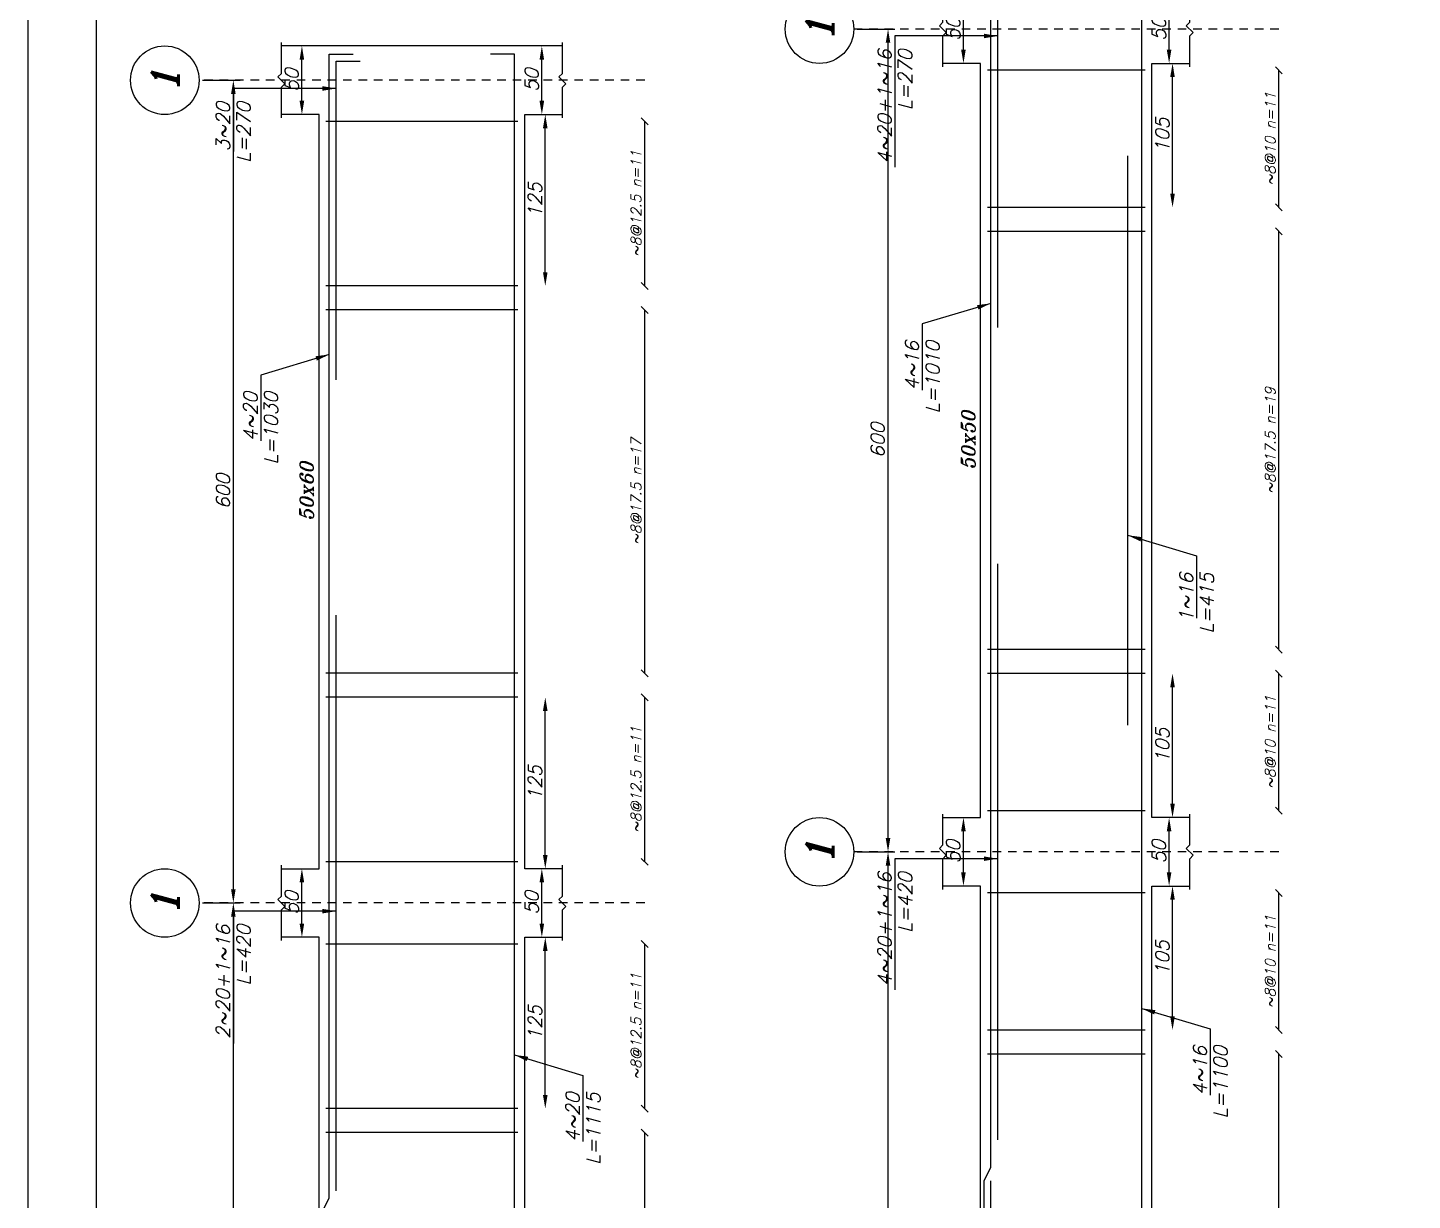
# Model space of a CAD drawing. Extents: x 0 to 308, y -92 to 22.
# Drawn here: x 172.16 to 192.36, y -69.35 to -52.25 of the extents above; entities that cross this region are included whole.
import ezdxf
from ezdxf.enums import TextEntityAlignment as Align

# ---------------------------------------------------------------- set-up
doc = ezdxf.new("R2010")
doc.units = 0
doc.header["$MEASUREMENT"] = 0
doc.header["$PDMODE"] = 33
doc.header["$PDSIZE"] = 0.3
doc.linetypes.add('HIDDEN2', pattern=[0.1875, 0.125, -0.0625])
doc.layers.add('SAZE_DRAWINGS', color=7, linetype='Continuous')
doc.styles.add('SAZE_STYLE', font='romansp.shx', dxfattribs={"oblique": 15})
doc.styles.add('SAZE_STYLE1', font='romant.shx', dxfattribs={"oblique": 15})
doc.dimstyles.new('SAZE_DIM_STYLE', dxfattribs={"dimtxt": 0.2, "dimasz": 0.2, "dimexe": 0.1, "dimexo": 0.05, "dimgap": 0.05, "dimtad": 0, "dimzin": 0, "dimdsep": 46, "dimtxsty": 'SAZE_STYLE', "dimcen": 0.09, "dimclrd": 2, "dimclre": 2, "dimclrt": 3, "dimadec": 0, "dimazin": 0, "dimtfac": 1, "dimtdec": 4, "dimtix": 1, "dimtmove": 1, "dimatfit": 3, "dimfxl": 1, "dimtolj": 1, "dimtzin": 0, "dimarcsym": 0})

# ---------------------------------------------------------------- blocks, each defined once
blk = doc.blocks.new('*D268')
at = {"layer": 'Defpoints', "color": 0, "transparency": 16777216}
for p in [(175.859, -64.513), (176.159, -64.513), (175.859, -65.513)]:
    blk.add_point(p, dxfattribs=at)
at = {"layer": 'SAZE_DRAWINGS', "color": 2, "lineweight": -2, "transparency": 16777216}
blk.add_line((176.159, -65.313), (176.159, -64.713), dxfattribs=at)
at = {"layer": 'SAZE_DRAWINGS', "color": 2, "transparency": 16777216}
for points in [[(176.125, -64.713), (176.192, -64.713), (176.159, -64.513)], [(176.125, -65.313), (176.192, -65.313), (176.159, -65.513)]]:
    blk.add_solid(points, dxfattribs=at)
at = {"layer": 'SAZE_DRAWINGS', "color": 3, "transparency": 16777216, "insert": (176.009, -65.013), "char_height": 0.2, "attachment_point": 5, "rotation": 90, "style": 'SAZE_STYLE'}
blk.add_mtext('\\A1;50', dxfattribs=at)
blk = doc.blocks.new('*D269')
at = {"layer": 'Defpoints', "color": 0, "transparency": 16777216}
for p in [(179.659, -64.513), (179.959, -64.513), (179.959, -65.513)]:
    blk.add_point(p, dxfattribs=at)
at = {"layer": 'SAZE_DRAWINGS', "color": 2, "lineweight": -2, "transparency": 16777216}
blk.add_line((179.659, -65.313), (179.659, -64.713), dxfattribs=at)
at = {"layer": 'SAZE_DRAWINGS', "color": 2, "transparency": 16777216}
for points in [[(179.625, -64.713), (179.692, -64.713), (179.659, -64.513)], [(179.625, -65.313), (179.692, -65.313), (179.659, -65.513)]]:
    blk.add_solid(points, dxfattribs=at)
at = {"layer": 'SAZE_DRAWINGS', "color": 3, "transparency": 16777216, "insert": (179.509, -65.013), "char_height": 0.2, "attachment_point": 5, "rotation": 90, "style": 'SAZE_STYLE'}
blk.add_mtext('\\A1;50', dxfattribs=at)
blk = doc.blocks.new('*D270')
at = {"layer": 'Defpoints', "color": 0, "transparency": 16777216}
for p in [(175.859, -52.513), (176.159, -52.513), (175.859, -53.513)]:
    blk.add_point(p, dxfattribs=at)
at = {"layer": 'SAZE_DRAWINGS', "color": 2, "lineweight": -2, "transparency": 16777216}
blk.add_line((176.159, -53.313), (176.159, -52.713), dxfattribs=at)
at = {"layer": 'SAZE_DRAWINGS', "color": 2, "transparency": 16777216}
for points in [[(176.125, -52.713), (176.192, -52.713), (176.159, -52.513)], [(176.125, -53.313), (176.192, -53.313), (176.159, -53.513)]]:
    blk.add_solid(points, dxfattribs=at)
at = {"layer": 'SAZE_DRAWINGS', "color": 3, "transparency": 16777216, "insert": (176.009, -53.013), "char_height": 0.2, "attachment_point": 5, "rotation": 90, "style": 'SAZE_STYLE'}
blk.add_mtext('\\A1;50', dxfattribs=at)
blk = doc.blocks.new('*D271')
at = {"layer": 'Defpoints', "color": 0, "transparency": 16777216}
for p in [(179.659, -52.513), (179.959, -52.513), (179.959, -53.513)]:
    blk.add_point(p, dxfattribs=at)
at = {"layer": 'SAZE_DRAWINGS', "color": 2, "lineweight": -2, "transparency": 16777216}
blk.add_line((179.659, -53.313), (179.659, -52.713), dxfattribs=at)
at = {"layer": 'SAZE_DRAWINGS', "color": 2, "transparency": 16777216}
for points in [[(179.625, -52.713), (179.692, -52.713), (179.659, -52.513)], [(179.625, -53.313), (179.692, -53.313), (179.659, -53.513)]]:
    blk.add_solid(points, dxfattribs=at)
at = {"layer": 'SAZE_DRAWINGS', "color": 3, "transparency": 16777216, "insert": (179.509, -53.013), "char_height": 0.2, "attachment_point": 5, "rotation": 90, "style": 'SAZE_STYLE'}
blk.add_mtext('\\A1;50', dxfattribs=at)
blk = doc.blocks.new('*D273')
at = {"layer": 'Defpoints', "color": 0, "transparency": 16777216}
for p in [(174.659, -65.013), (175.159, -65.013), (174.659, -77.013)]:
    blk.add_point(p, dxfattribs=at)
at = {"layer": 'SAZE_DRAWINGS', "color": 2, "lineweight": -2, "transparency": 16777216}
for p, q in [((174.709, -65.013), (175.259, -65.013)), ((175.159, -76.813), (175.159, -65.213)), ((174.709, -77.013), (175.259, -77.013))]:
    blk.add_line(p, q, dxfattribs=at)
at = {"layer": 'SAZE_DRAWINGS', "color": 2, "transparency": 16777216}
for points in [[(175.125, -65.213), (175.192, -65.213), (175.159, -65.013)], [(175.125, -76.813), (175.192, -76.813), (175.159, -77.013)]]:
    blk.add_solid(points, dxfattribs=at)
at = {"layer": 'SAZE_DRAWINGS', "color": 3, "transparency": 16777216, "insert": (175.009, -71.013), "char_height": 0.2, "attachment_point": 5, "rotation": 90, "style": 'SAZE_STYLE'}
blk.add_mtext('\\A1;600', dxfattribs=at)
blk = doc.blocks.new('*D274')
at = {"layer": 'Defpoints', "color": 0, "transparency": 16777216}
for p in [(174.659, -53.013), (175.159, -53.013), (174.659, -65.013)]:
    blk.add_point(p, dxfattribs=at)
at = {"layer": 'SAZE_DRAWINGS', "color": 2, "lineweight": -2, "transparency": 16777216}
for p, q in [((174.709, -53.013), (175.259, -53.013)), ((175.159, -64.813), (175.159, -53.213)), ((174.709, -65.013), (175.259, -65.013))]:
    blk.add_line(p, q, dxfattribs=at)
at = {"layer": 'SAZE_DRAWINGS', "color": 2, "transparency": 16777216}
for points in [[(175.125, -53.213), (175.192, -53.213), (175.159, -53.013)], [(175.125, -64.813), (175.192, -64.813), (175.159, -65.013)]]:
    blk.add_solid(points, dxfattribs=at)
at = {"layer": 'SAZE_DRAWINGS', "color": 3, "transparency": 16777216, "insert": (175.009, -59.013), "char_height": 0.2, "attachment_point": 5, "rotation": 90, "style": 'SAZE_STYLE'}
blk.add_mtext('\\A1;600', dxfattribs=at)
blk = doc.blocks.new('*D278')
at = {"layer": 'Defpoints', "color": 0, "transparency": 16777216}
for p in [(179.709, -65.513), (179.709, -65.513), (179.709, -68.013)]:
    blk.add_point(p, dxfattribs=at)
at = {"layer": 'SAZE_DRAWINGS', "color": 2, "lineweight": -2, "transparency": 16777216}
blk.add_line((179.709, -67.813), (179.709, -65.713), dxfattribs=at)
at = {"layer": 'SAZE_DRAWINGS', "color": 2, "transparency": 16777216}
for points in [[(179.675, -65.713), (179.742, -65.713), (179.709, -65.513)], [(179.675, -67.813), (179.742, -67.813), (179.709, -68.013)]]:
    blk.add_solid(points, dxfattribs=at)
at = {"layer": 'SAZE_DRAWINGS', "color": 3, "transparency": 16777216, "insert": (179.559, -66.763), "char_height": 0.2, "attachment_point": 5, "rotation": 90, "style": 'SAZE_STYLE'}
blk.add_mtext('\\A1;125', dxfattribs=at)
blk = doc.blocks.new('*D279')
at = {"layer": 'Defpoints', "color": 0, "transparency": 16777216}
for p in [(179.709, -62.013), (179.709, -62.013), (179.709, -64.513)]:
    blk.add_point(p, dxfattribs=at)
at = {"layer": 'SAZE_DRAWINGS', "color": 2, "lineweight": -2, "transparency": 16777216}
blk.add_line((179.709, -64.313), (179.709, -62.213), dxfattribs=at)
at = {"layer": 'SAZE_DRAWINGS', "color": 2, "transparency": 16777216}
for points in [[(179.675, -62.213), (179.742, -62.213), (179.709, -62.013)], [(179.675, -64.313), (179.742, -64.313), (179.709, -64.513)]]:
    blk.add_solid(points, dxfattribs=at)
at = {"layer": 'SAZE_DRAWINGS', "color": 3, "transparency": 16777216, "insert": (179.559, -63.263), "char_height": 0.2, "attachment_point": 5, "rotation": 90, "style": 'SAZE_STYLE'}
blk.add_mtext('\\A1;125', dxfattribs=at)
blk = doc.blocks.new('*D280')
at = {"layer": 'Defpoints', "color": 0, "transparency": 16777216}
for p in [(179.709, -53.513), (179.709, -53.513), (179.709, -56.013)]:
    blk.add_point(p, dxfattribs=at)
at = {"layer": 'SAZE_DRAWINGS', "color": 2, "lineweight": -2, "transparency": 16777216}
blk.add_line((179.709, -55.813), (179.709, -53.713), dxfattribs=at)
at = {"layer": 'SAZE_DRAWINGS', "color": 2, "transparency": 16777216}
for points in [[(179.675, -53.713), (179.742, -53.713), (179.709, -53.513)], [(179.675, -55.813), (179.742, -55.813), (179.709, -56.013)]]:
    blk.add_solid(points, dxfattribs=at)
at = {"layer": 'SAZE_DRAWINGS', "color": 3, "transparency": 16777216, "insert": (179.559, -54.763), "char_height": 0.2, "attachment_point": 5, "rotation": 90, "style": 'SAZE_STYLE'}
blk.add_mtext('\\A1;125', dxfattribs=at)
blk = doc.blocks.new('*D285')
at = {"layer": 'Defpoints', "color": 0, "transparency": 16777216}
for p in [(185.509, -63.767), (185.809, -63.767), (185.509, -64.767)]:
    blk.add_point(p, dxfattribs=at)
at = {"layer": 'SAZE_DRAWINGS', "color": 2, "lineweight": -2, "transparency": 16777216}
blk.add_line((185.809, -64.567), (185.809, -63.967), dxfattribs=at)
at = {"layer": 'SAZE_DRAWINGS', "color": 2, "transparency": 16777216}
for points in [[(185.775, -63.967), (185.842, -63.967), (185.809, -63.767)], [(185.775, -64.567), (185.842, -64.567), (185.809, -64.767)]]:
    blk.add_solid(points, dxfattribs=at)
at = {"layer": 'SAZE_DRAWINGS', "color": 3, "transparency": 16777216, "insert": (185.659, -64.267), "char_height": 0.2, "attachment_point": 5, "rotation": 90, "style": 'SAZE_STYLE'}
blk.add_mtext('\\A1;50', dxfattribs=at)
blk = doc.blocks.new('*D286')
at = {"layer": 'Defpoints', "color": 0, "transparency": 16777216}
for p in [(188.809, -63.767), (189.109, -63.767), (189.109, -64.767)]:
    blk.add_point(p, dxfattribs=at)
at = {"layer": 'SAZE_DRAWINGS', "color": 2, "lineweight": -2, "transparency": 16777216}
blk.add_line((188.809, -64.567), (188.809, -63.967), dxfattribs=at)
at = {"layer": 'SAZE_DRAWINGS', "color": 2, "transparency": 16777216}
for points in [[(188.775, -63.967), (188.842, -63.967), (188.809, -63.767)], [(188.775, -64.567), (188.842, -64.567), (188.809, -64.767)]]:
    blk.add_solid(points, dxfattribs=at)
at = {"layer": 'SAZE_DRAWINGS', "color": 3, "transparency": 16777216, "insert": (188.659, -64.267), "char_height": 0.2, "attachment_point": 5, "rotation": 90, "style": 'SAZE_STYLE'}
blk.add_mtext('\\A1;50', dxfattribs=at)
blk = doc.blocks.new('*D287')
at = {"layer": 'Defpoints', "color": 0, "transparency": 16777216}
for p in [(185.509, -51.767), (185.809, -51.767), (185.509, -52.767)]:
    blk.add_point(p, dxfattribs=at)
at = {"layer": 'SAZE_DRAWINGS', "color": 2, "lineweight": -2, "transparency": 16777216}
blk.add_line((185.809, -52.567), (185.809, -51.967), dxfattribs=at)
at = {"layer": 'SAZE_DRAWINGS', "color": 2, "transparency": 16777216}
for points in [[(185.775, -51.967), (185.842, -51.967), (185.809, -51.767)], [(185.775, -52.567), (185.842, -52.567), (185.809, -52.767)]]:
    blk.add_solid(points, dxfattribs=at)
at = {"layer": 'SAZE_DRAWINGS', "color": 3, "transparency": 16777216, "insert": (185.659, -52.267), "char_height": 0.2, "attachment_point": 5, "rotation": 90, "style": 'SAZE_STYLE'}
blk.add_mtext('\\A1;50', dxfattribs=at)
blk = doc.blocks.new('*D288')
at = {"layer": 'Defpoints', "color": 0, "transparency": 16777216}
for p in [(188.809, -51.767), (189.109, -51.767), (189.109, -52.767)]:
    blk.add_point(p, dxfattribs=at)
at = {"layer": 'SAZE_DRAWINGS', "color": 2, "lineweight": -2, "transparency": 16777216}
blk.add_line((188.809, -52.567), (188.809, -51.967), dxfattribs=at)
at = {"layer": 'SAZE_DRAWINGS', "color": 2, "transparency": 16777216}
for points in [[(188.775, -51.967), (188.842, -51.967), (188.809, -51.767)], [(188.775, -52.567), (188.842, -52.567), (188.809, -52.767)]]:
    blk.add_solid(points, dxfattribs=at)
at = {"layer": 'SAZE_DRAWINGS', "color": 3, "transparency": 16777216, "insert": (188.659, -52.267), "char_height": 0.2, "attachment_point": 5, "rotation": 90, "style": 'SAZE_STYLE'}
blk.add_mtext('\\A1;50', dxfattribs=at)
blk = doc.blocks.new('*D290')
at = {"layer": 'Defpoints', "color": 0, "transparency": 16777216}
for p in [(184.209, -64.267), (184.709, -64.267), (184.209, -76.267)]:
    blk.add_point(p, dxfattribs=at)
at = {"layer": 'SAZE_DRAWINGS', "color": 2, "lineweight": -2, "transparency": 16777216}
for p, q in [((184.259, -64.267), (184.809, -64.267)), ((184.709, -76.067), (184.709, -64.467)), ((184.259, -76.267), (184.809, -76.267))]:
    blk.add_line(p, q, dxfattribs=at)
at = {"layer": 'SAZE_DRAWINGS', "color": 2, "transparency": 16777216}
for points in [[(184.675, -64.467), (184.742, -64.467), (184.709, -64.267)], [(184.675, -76.067), (184.742, -76.067), (184.709, -76.267)]]:
    blk.add_solid(points, dxfattribs=at)
at = {"layer": 'SAZE_DRAWINGS', "color": 3, "transparency": 16777216, "insert": (184.559, -70.267), "char_height": 0.2, "attachment_point": 5, "rotation": 90, "style": 'SAZE_STYLE'}
blk.add_mtext('\\A1;600', dxfattribs=at)
blk = doc.blocks.new('*D291')
at = {"layer": 'Defpoints', "color": 0, "transparency": 16777216}
for p in [(184.209, -52.267), (184.709, -52.267), (184.209, -64.267)]:
    blk.add_point(p, dxfattribs=at)
at = {"layer": 'SAZE_DRAWINGS', "color": 2, "lineweight": -2, "transparency": 16777216}
for p, q in [((184.259, -52.267), (184.809, -52.267)), ((184.709, -64.067), (184.709, -52.467)), ((184.259, -64.267), (184.809, -64.267))]:
    blk.add_line(p, q, dxfattribs=at)
at = {"layer": 'SAZE_DRAWINGS', "color": 2, "transparency": 16777216}
for points in [[(184.675, -52.467), (184.742, -52.467), (184.709, -52.267)], [(184.675, -64.067), (184.742, -64.067), (184.709, -64.267)]]:
    blk.add_solid(points, dxfattribs=at)
at = {"layer": 'SAZE_DRAWINGS', "color": 3, "transparency": 16777216, "insert": (184.559, -58.267), "char_height": 0.2, "attachment_point": 5, "rotation": 90, "style": 'SAZE_STYLE'}
blk.add_mtext('\\A1;600', dxfattribs=at)
blk = doc.blocks.new('*D296')
at = {"layer": 'Defpoints', "color": 0, "transparency": 16777216}
for p in [(188.859, -64.767), (188.859, -64.767), (188.859, -66.867)]:
    blk.add_point(p, dxfattribs=at)
at = {"layer": 'SAZE_DRAWINGS', "color": 2, "lineweight": -2, "transparency": 16777216}
blk.add_line((188.859, -66.667), (188.859, -64.967), dxfattribs=at)
at = {"layer": 'SAZE_DRAWINGS', "color": 2, "transparency": 16777216}
for points in [[(188.825, -64.967), (188.892, -64.967), (188.859, -64.767)], [(188.825, -66.667), (188.892, -66.667), (188.859, -66.867)]]:
    blk.add_solid(points, dxfattribs=at)
at = {"layer": 'SAZE_DRAWINGS', "color": 3, "transparency": 16777216, "insert": (188.709, -65.817), "char_height": 0.2, "attachment_point": 5, "rotation": 90, "style": 'SAZE_STYLE'}
blk.add_mtext('\\A1;105', dxfattribs=at)
blk = doc.blocks.new('*D297')
at = {"layer": 'Defpoints', "color": 0, "transparency": 16777216}
for p in [(188.859, -61.667), (188.859, -61.667), (188.859, -63.767)]:
    blk.add_point(p, dxfattribs=at)
at = {"layer": 'SAZE_DRAWINGS', "color": 2, "lineweight": -2, "transparency": 16777216}
blk.add_line((188.859, -63.567), (188.859, -61.867), dxfattribs=at)
at = {"layer": 'SAZE_DRAWINGS', "color": 2, "transparency": 16777216}
for points in [[(188.825, -61.867), (188.892, -61.867), (188.859, -61.667)], [(188.825, -63.567), (188.892, -63.567), (188.859, -63.767)]]:
    blk.add_solid(points, dxfattribs=at)
at = {"layer": 'SAZE_DRAWINGS', "color": 3, "transparency": 16777216, "insert": (188.709, -62.717), "char_height": 0.2, "attachment_point": 5, "rotation": 90, "style": 'SAZE_STYLE'}
blk.add_mtext('\\A1;105', dxfattribs=at)
blk = doc.blocks.new('*D298')
at = {"layer": 'Defpoints', "color": 0, "transparency": 16777216}
for p in [(188.859, -52.767), (188.859, -52.767), (188.859, -54.867)]:
    blk.add_point(p, dxfattribs=at)
at = {"layer": 'SAZE_DRAWINGS', "color": 2, "lineweight": -2, "transparency": 16777216}
blk.add_line((188.859, -54.667), (188.859, -52.967), dxfattribs=at)
at = {"layer": 'SAZE_DRAWINGS', "color": 2, "transparency": 16777216}
for points in [[(188.825, -52.967), (188.892, -52.967), (188.859, -52.767)], [(188.825, -54.667), (188.892, -54.667), (188.859, -54.867)]]:
    blk.add_solid(points, dxfattribs=at)
at = {"layer": 'SAZE_DRAWINGS', "color": 3, "transparency": 16777216, "insert": (188.709, -53.817), "char_height": 0.2, "attachment_point": 5, "rotation": 90, "style": 'SAZE_STYLE'}
blk.add_mtext('\\A1;105', dxfattribs=at)

msp = doc.modelspace()

# ---------------------------------------------------------------- linework, layer by layer
at = {"layer": 'SAZE_DRAWINGS', "color": 1}
msp.add_lwpolyline([(172.1588, -32.3812), (172.1588, -91.7812), (214.1588, -91.7812), (214.1588, -32.3812)], close=True, dxfattribs=at)
at = {"layer": 'SAZE_DRAWINGS', "color": 7}
msp.add_lwpolyline([(173.1588, -33.3812), (173.1588, -90.7812), (213.1588, -90.7812), (213.1588, -33.3812)], close=True, dxfattribs=at)
at = {"layer": 'SAZE_DRAWINGS', "color": 8, "elevation": 0}
for points in [[(185.5088, -52.8174), (185.5088, -52.3674), (185.5588, -52.3174), (185.4588, -52.2174), (185.5088, -52.1674), (185.5088, -51.7174)], [(189.1088, -52.8174), (189.1088, -52.3674), (189.1588, -52.3174), (189.0588, -52.2174), (189.1088, -52.1674), (189.1088, -51.7174)], [(175.8588, -53.563), (175.8588, -53.113), (175.9088, -53.063), (175.8088, -52.963), (175.8588, -52.913), (175.8588, -52.463)], [(179.9588, -53.563), (179.9588, -53.113), (180.0088, -53.063), (179.9088, -52.963), (179.9588, -52.913), (179.9588, -52.463)], [(185.5088, -64.8174), (185.5088, -64.3674), (185.5588, -64.3174), (185.4588, -64.2174), (185.5088, -64.1674), (185.5088, -63.7174)], [(189.1088, -64.8174), (189.1088, -64.3674), (189.1588, -64.3174), (189.0588, -64.2174), (189.1088, -64.1674), (189.1088, -63.7174)], [(175.8588, -65.563), (175.8588, -65.113), (175.9088, -65.063), (175.8088, -64.963), (175.8588, -64.913), (175.8588, -64.463)], [(179.9588, -65.563), (179.9588, -65.113), (180.0088, -65.063), (179.9088, -64.963), (179.9588, -64.913), (179.9588, -64.463)]]:
    msp.add_lwpolyline(points, dxfattribs=at)
at = {"layer": 'SAZE_DRAWINGS', "color": 6, "linetype": 'Continuous', "elevation": 0}
for points in [[(186.1088, -71.4674), (186.1088, -69.0674), (186.2088, -68.8674), (186.2088, -51.8674), (186.5588, -51.8674)], [(188.5088, -73.2174), (188.5088, -71.3174), (188.4088, -71.1174), (188.4088, -51.8674), (188.0588, -51.8674)], [(186.3088, -56.6174), (186.3088, -51.9674), (186.6588, -51.9674)], [(176.4588, -72.513), (176.4588, -69.513), (176.5588, -69.313), (176.5588, -52.633), (176.9088, -52.633)], [(179.3588, -74.163), (179.3588, -71.863), (179.2588, -71.663), (179.2588, -52.633), (178.9088, -52.633)], [(176.6588, -57.383), (176.6588, -52.733), (177.0088, -52.733)], [(188.2088, -62.4174), (188.2088, -54.1174)], [(186.3088, -68.4674), (186.3088, -60.0674)], [(176.6588, -69.213), (176.6588, -60.813)], [(186.5588, -88.6674), (186.2088, -88.6674), (186.2088, -69.0674)]]:
    msp.add_lwpolyline(points, dxfattribs=at)
at = {"layer": 'SAZE_DRAWINGS', "color": 2, "linetype": 'HIDDEN2', "elevation": 0}
for points in [[(190.4088, -52.2674), (184.2088, -52.2674)], [(181.1588, -53.013), (174.6588, -53.013)], [(190.4088, -64.2674), (184.2088, -64.2674)], [(181.1588, -65.013), (174.6588, -65.013)]]:
    msp.add_lwpolyline(points, dxfattribs=at)
at = {"layer": 'SAZE_DRAWINGS', "color": 3, "linetype": 'Continuous', "elevation": 0}
for points in [[(179.9588, -52.513), (175.8588, -52.513)], [(185.5088, -63.7674), (186.0588, -63.7674), (186.0588, -52.7674), (185.5088, -52.7674)], [(189.1088, -63.7674), (188.5588, -63.7674), (188.5588, -52.7674), (189.1088, -52.7674)], [(175.8588, -64.513), (176.4088, -64.513), (176.4088, -53.513), (175.8588, -53.513)], [(179.9588, -64.513), (179.4088, -64.513), (179.4088, -53.513), (179.9588, -53.513)], [(185.5088, -75.7674), (186.0588, -75.7674), (186.0588, -64.7674), (185.5088, -64.7674)], [(189.1088, -75.7674), (188.5588, -75.7674), (188.5588, -64.7674), (189.1088, -64.7674)], [(175.8588, -76.513), (176.4088, -76.513), (176.4088, -65.513), (175.8588, -65.513)], [(179.9588, -76.513), (179.4088, -76.513), (179.4088, -65.513), (179.9588, -65.513)]]:
    msp.add_lwpolyline(points, dxfattribs=at)
at = {"layer": 'SAZE_DRAWINGS', "color": 4, "linetype": 'Continuous', "elevation": 0}
for points in [[(188.4588, -52.8674), (186.1588, -52.8674)], [(179.3088, -53.613), (176.5088, -53.613)], [(188.4588, -54.8674), (186.1588, -54.8674)], [(188.4588, -55.2174), (186.1588, -55.2174)], [(179.3088, -56.013), (176.5088, -56.013)], [(179.3088, -56.363), (176.5088, -56.363)], [(188.4588, -61.3174), (186.1588, -61.3174)], [(179.3088, -61.663), (176.5088, -61.663)], [(188.4588, -61.6674), (186.1588, -61.6674)], [(179.3088, -62.013), (176.5088, -62.013)], [(188.4588, -63.6674), (186.1588, -63.6674)], [(179.3088, -64.413), (176.5088, -64.413)], [(188.4588, -64.8674), (186.1588, -64.8674)], [(179.3088, -65.613), (176.5088, -65.613)], [(188.4588, -66.8674), (186.1588, -66.8674)], [(188.4588, -67.2174), (186.1588, -67.2174)], [(179.3088, -68.013), (176.5088, -68.013)], [(179.3088, -68.363), (176.5088, -68.363)]]:
    msp.add_lwpolyline(points, dxfattribs=at)
at = {"layer": 'SAZE_DRAWINGS', "color": 1, "elevation": 0}
for points in [[(190.4588, -52.9174), (190.3588, -52.8174)], [(190.4088, -54.8674), (190.4088, -52.8674)], [(181.2088, -53.663), (181.1088, -53.563)], [(181.1588, -56.013), (181.1588, -53.613)], [(190.4588, -54.9174), (190.3588, -54.8174)], [(190.4588, -55.2674), (190.3588, -55.1674)], [(190.4088, -61.3174), (190.4088, -55.2174)], [(181.2088, -56.063), (181.1088, -55.963)], [(181.2088, -56.413), (181.1088, -56.313)], [(181.1588, -61.663), (181.1588, -56.363)], [(190.4588, -61.3674), (190.3588, -61.2674)], [(181.2088, -61.713), (181.1088, -61.613)], [(190.4588, -61.7174), (190.3588, -61.6174)], [(190.4088, -63.6674), (190.4088, -61.6674)], [(181.2088, -62.063), (181.1088, -61.963)], [(181.1588, -64.413), (181.1588, -62.013)], [(190.4588, -63.7174), (190.3588, -63.6174)], [(181.2088, -64.463), (181.1088, -64.363)], [(190.4588, -64.9174), (190.3588, -64.8174)], [(190.4088, -66.8674), (190.4088, -64.8674)], [(181.2088, -65.663), (181.1088, -65.563)], [(181.1588, -68.013), (181.1588, -65.613)], [(190.4588, -66.9174), (190.3588, -66.8174)], [(190.4588, -67.2674), (190.3588, -67.1674)], [(190.4088, -73.3174), (190.4088, -67.2174)], [(181.2088, -68.063), (181.1088, -67.963)], [(181.2088, -68.413), (181.1088, -68.313)], [(181.1588, -73.663), (181.1588, -68.363)]]:
    msp.add_lwpolyline(points, dxfattribs=at)
at = {"layer": 'SAZE_DRAWINGS', "color": 2}
for centre in [(183.7088, -52.2674, 0), (174.1588, -53.013, 0), (183.7088, -64.2674, 0), (174.1588, -65.013, 0)]:
    msp.add_ellipse(centre, major_axis=(0, 0.5), ratio=1, dxfattribs=at)

# ---------------------------------------------------------------- texts
at = {"layer": 'SAZE_DRAWINGS', "color": 3, "style": 'SAZE_STYLE1', "oblique": 15}
for p in [(183.7088, -52.2674, 0), (174.1588, -53.013, 0), (183.7088, -64.2674, 0), (174.1588, -65.013, 0)]:
    msp.add_text('1', height=0.4, rotation=90, dxfattribs=at).set_placement(p, align=Align.MIDDLE_CENTER)
at = {"layer": 'SAZE_DRAWINGS', "color": 3, "style": 'SAZE_STYLE', "oblique": 15}
for s, p in [('~8@10 n=11', (190.3588, -53.8674, 0)), ('~8@12.5 n=11', (181.1088, -54.813, 0)), ('~8@17.5 n=19', (190.3588, -58.2674, 0)), ('~8@17.5 n=17', (181.1088, -59.013, 0)), ('~8@10 n=11', (190.3588, -62.6674, 0)), ('~8@12.5 n=11', (181.1088, -63.213, 0)), ('~8@10 n=11', (190.3588, -65.8674, 0)), ('~8@12.5 n=11', (181.1088, -66.813, 0))]:
    msp.add_text(s, height=0.15, rotation=90, dxfattribs=at).set_placement(p, align=Align.CENTER)
at = {"layer": 'SAZE_DRAWINGS', "color": 2, "style": 'SAZE_STYLE1', "oblique": 15}
for s, p in [('50x50', (185.8788, -58.2674, 0)), ('50x60', (176.2288, -59.013, 0))]:
    msp.add_text(s, height=0.2, rotation=90, dxfattribs=at).set_placement(p, align=Align.MIDDLE_CENTER)
at = {"layer": 'SAZE_DRAWINGS', "color": 3, "char_height": 0.2, "attachment_point": 9, "rotation": 90, "style": 'SAZE_STYLE'}
for s, insert in [('\\A1;4~20+1~16', (184.7588, -52.5674, 0)), ('\\A1;3~20', (175.1088, -53.333, 0)), ('\\A1;4~16', (185.1588, -56.8174, 0)), ('\\A1;4~20', (175.5088, -57.563, 0)), ('\\A1;1~16', (189.1588, -60.2007, 0)), ('\\A1;4~20+1~16', (184.7588, -64.5674, 0)), ('\\A1;2~20+1~16', (175.1088, -65.333, 0)), ('\\A1;4~16', (189.3588, -67.1007, 0)), ('\\A1;4~20', (180.2088, -67.7797, 0))]:
    msp.add_mtext(s, dxfattribs=dict(at, insert=insert))
at = {"layer": 'SAZE_DRAWINGS', "color": 2, "char_height": 0.2, "attachment_point": 3, "rotation": 90, "style": 'SAZE_STYLE'}
for s, insert in [('L=270', (184.8588, -52.5674, 0)), ('L=270', (175.2088, -53.333, 0)), ('L=1010', (185.2588, -56.8174, 0)), ('L=1030', (175.6088, -57.563, 0)), ('L=415', (189.2588, -60.2007, 0)), ('L=420', (184.8588, -64.5674, 0)), ('L=420', (175.2088, -65.333, 0)), ('L=1100', (189.4588, -67.1007, 0)), ('L=1115', (180.3088, -67.7797, 0))]:
    msp.add_mtext(s, dxfattribs=dict(at, insert=insert))

# ---------------------------------------------------------------- dimensions: what is measured, and where the dimension line sits
at = {"layer": 'SAZE_DRAWINGS', "color": 2}
for base, p1, p2, override, picture, middle in [((185.8088, -51.7674, 0), (185.5088, -52.7674, 0), (185.5088, -51.7674, 0), {"dimtxt": 0.2, "dimasz": 0.2, "dimgap": 0.05, "dimtad": 1, "dimdec": 1, "dimlfac": 50, "dimrnd": 1, "dimzin": 8, "dimse1": 1, "dimse2": 1, "dimclrd": 2, "dimclre": 2, "dimclrt": 3}, '*D287', (185.6588, -52.2674, 0)), ((188.8088, -51.7674, 0), (189.1088, -52.7674, 0), (189.1088, -51.7674, 0), {"dimtxt": 0.2, "dimasz": 0.2, "dimgap": 0.05, "dimtad": 1, "dimdec": 1, "dimlfac": 50, "dimrnd": 1, "dimzin": 8, "dimse1": 1, "dimse2": 1, "dimclrd": 2, "dimclre": 2, "dimclrt": 3}, '*D288', (188.6588, -52.2674, 0)), ((184.7088, -52.2674, 0), (184.2088, -64.2674, 0), (184.2088, -52.2674, 0), {"dimtxt": 0.2, "dimasz": 0.2, "dimgap": 0.05, "dimtad": 1, "dimdec": 1, "dimlfac": 50, "dimrnd": 1, "dimzin": 8, "dimclrd": 2, "dimclre": 2, "dimclrt": 3}, '*D291', (184.5588, -58.2674, 0)), ((176.1588, -52.513, 0), (175.8588, -53.513, 0), (175.8588, -52.513, 0), {"dimtxt": 0.2, "dimasz": 0.2, "dimgap": 0.05, "dimtad": 1, "dimdec": 1, "dimlfac": 50, "dimrnd": 1, "dimzin": 8, "dimse1": 1, "dimse2": 1, "dimclrd": 2, "dimclre": 2, "dimclrt": 3}, '*D270', (176.0088, -53.013, 0)), ((179.6588, -52.513, 0), (179.9588, -53.513, 0), (179.9588, -52.513, 0), {"dimtxt": 0.2, "dimasz": 0.2, "dimgap": 0.05, "dimtad": 1, "dimdec": 1, "dimlfac": 50, "dimrnd": 1, "dimzin": 8, "dimse1": 1, "dimse2": 1, "dimclrd": 2, "dimclre": 2, "dimclrt": 3}, '*D271', (179.5088, -53.013, 0)), ((188.8588, -52.7674, 0), (188.8588, -54.8674, 0), (188.8588, -52.7674, 0), {"dimtxt": 0.2, "dimasz": 0.2, "dimgap": 0.05, "dimtad": 1, "dimdec": 1, "dimlfac": 50, "dimrnd": 1, "dimzin": 8, "dimse1": 1, "dimse2": 1, "dimclrd": 2, "dimclre": 2, "dimclrt": 3}, '*D298', (188.7088, -53.8174, 0)), ((175.1588, -53.013, 0), (174.6588, -65.013, 0), (174.6588, -53.013, 0), {"dimtxt": 0.2, "dimasz": 0.2, "dimgap": 0.05, "dimtad": 1, "dimdec": 1, "dimlfac": 50, "dimrnd": 1, "dimzin": 8, "dimclrd": 2, "dimclre": 2, "dimclrt": 3}, '*D274', (175.0088, -59.013, 0)), ((179.7088, -53.513, 0), (179.7088, -56.013, 0), (179.7088, -53.513, 0), {"dimtxt": 0.2, "dimasz": 0.2, "dimgap": 0.05, "dimtad": 1, "dimdec": 1, "dimlfac": 50, "dimrnd": 1, "dimzin": 8, "dimse1": 1, "dimse2": 1, "dimclrd": 2, "dimclre": 2, "dimclrt": 3}, '*D280', (179.5588, -54.763, 0)), ((188.8588, -61.6674, 0), (188.8588, -63.7674, 0), (188.8588, -61.6674, 0), {"dimtxt": 0.2, "dimasz": 0.2, "dimgap": 0.05, "dimtad": 1, "dimdec": 1, "dimlfac": 50, "dimrnd": 1, "dimzin": 8, "dimse1": 1, "dimse2": 1, "dimclrd": 2, "dimclre": 2, "dimclrt": 3}, '*D297', (188.7088, -62.7174, 0)), ((179.7088, -62.013, 0), (179.7088, -64.513, 0), (179.7088, -62.013, 0), {"dimtxt": 0.2, "dimasz": 0.2, "dimgap": 0.05, "dimtad": 1, "dimdec": 1, "dimlfac": 50, "dimrnd": 1, "dimzin": 8, "dimse1": 1, "dimse2": 1, "dimclrd": 2, "dimclre": 2, "dimclrt": 3}, '*D279', (179.5588, -63.263, 0)), ((185.8088, -63.7674, 0), (185.5088, -64.7674, 0), (185.5088, -63.7674, 0), {"dimtxt": 0.2, "dimasz": 0.2, "dimgap": 0.05, "dimtad": 1, "dimdec": 1, "dimlfac": 50, "dimrnd": 1, "dimzin": 8, "dimse1": 1, "dimse2": 1, "dimclrd": 2, "dimclre": 2, "dimclrt": 3}, '*D285', (185.6588, -64.2674, 0)), ((188.8088, -63.7674, 0), (189.1088, -64.7674, 0), (189.1088, -63.7674, 0), {"dimtxt": 0.2, "dimasz": 0.2, "dimgap": 0.05, "dimtad": 1, "dimdec": 1, "dimlfac": 50, "dimrnd": 1, "dimzin": 8, "dimse1": 1, "dimse2": 1, "dimclrd": 2, "dimclre": 2, "dimclrt": 3}, '*D286', (188.6588, -64.2674, 0)), ((184.7088, -64.2674, 0), (184.2088, -76.2674, 0), (184.2088, -64.2674, 0), {"dimtxt": 0.2, "dimasz": 0.2, "dimgap": 0.05, "dimtad": 1, "dimdec": 1, "dimlfac": 50, "dimrnd": 1, "dimzin": 8, "dimclrd": 2, "dimclre": 2, "dimclrt": 3}, '*D290', (184.5588, -70.2674, 0)), ((176.1588, -64.513, 0), (175.8588, -65.513, 0), (175.8588, -64.513, 0), {"dimtxt": 0.2, "dimasz": 0.2, "dimgap": 0.05, "dimtad": 1, "dimdec": 1, "dimlfac": 50, "dimrnd": 1, "dimzin": 8, "dimse1": 1, "dimse2": 1, "dimclrd": 2, "dimclre": 2, "dimclrt": 3}, '*D268', (176.0088, -65.013, 0)), ((179.6588, -64.513, 0), (179.9588, -65.513, 0), (179.9588, -64.513, 0), {"dimtxt": 0.2, "dimasz": 0.2, "dimgap": 0.05, "dimtad": 1, "dimdec": 1, "dimlfac": 50, "dimrnd": 1, "dimzin": 8, "dimse1": 1, "dimse2": 1, "dimclrd": 2, "dimclre": 2, "dimclrt": 3}, '*D269', (179.5088, -65.013, 0)), ((188.8588, -64.7674, 0), (188.8588, -66.8674, 0), (188.8588, -64.7674, 0), {"dimtxt": 0.2, "dimasz": 0.2, "dimgap": 0.05, "dimtad": 1, "dimdec": 1, "dimlfac": 50, "dimrnd": 1, "dimzin": 8, "dimse1": 1, "dimse2": 1, "dimclrd": 2, "dimclre": 2, "dimclrt": 3}, '*D296', (188.7088, -65.8174, 0)), ((175.1588, -65.013, 0), (174.6588, -77.013, 0), (174.6588, -65.013, 0), {"dimtxt": 0.2, "dimasz": 0.2, "dimgap": 0.05, "dimtad": 1, "dimdec": 1, "dimlfac": 50, "dimrnd": 1, "dimzin": 8, "dimclrd": 2, "dimclre": 2, "dimclrt": 3}, '*D273', (175.0088, -71.013, 0)), ((179.7088, -65.513, 0), (179.7088, -68.013, 0), (179.7088, -65.513, 0), {"dimtxt": 0.2, "dimasz": 0.2, "dimgap": 0.05, "dimtad": 1, "dimdec": 1, "dimlfac": 50, "dimrnd": 1, "dimzin": 8, "dimse1": 1, "dimse2": 1, "dimclrd": 2, "dimclre": 2, "dimclrt": 3}, '*D278', (179.5588, -66.763, 0))]:
    dim = msp.add_linear_dim(base=base, p1=p1, p2=p2, angle=90, dimstyle='SAZE_DIM_STYLE', override=override, dxfattribs=at)
    dim.commit()
    dim.dimension.update_dxf_attribs({"geometry": picture, "text_midpoint": middle})

# ---------------------------------------------------------------- leaders
at = {"layer": 'SAZE_DRAWINGS', "color": 2, "annotation_type": 0, "has_hookline": 1, "hookline_direction": 1, "horizontal_direction": (0, 1, 0)}
for points, text_width in [([(186.3088, -52.3674, 0), (184.8088, -52.3674, 0), (184.8088, -52.5174, 0)], 1.7138), ([(176.6588, -53.133, 0), (175.1588, -53.133, 0), (175.1588, -53.283, 0)], 0.7189), ([(186.2088, -56.2674, 0), (185.2088, -56.5674, 0), (185.2088, -56.7674, 0)], 0.7138), ([(176.5588, -57.013, 0), (175.5588, -57.313, 0), (175.5588, -57.513, 0)], 0.7112), ([(188.2088, -59.6507, 0), (189.2088, -59.9507, 0), (189.2088, -60.1507, 0)], 0.6597), ([(186.3088, -64.3674, 0), (184.8088, -64.3674, 0), (184.8088, -64.5174, 0)], 1.7138), ([(176.6588, -65.133, 0), (175.1588, -65.133, 0), (175.1588, -65.283, 0)], 1.7316), ([(188.4088, -66.5507, 0), (189.4088, -66.8507, 0), (189.4088, -67.0507, 0)], 0.7138), ([(179.2588, -67.2297, 0), (180.2588, -67.5297, 0), (180.2588, -67.7297, 0)], 0.7112)]:
    msp.add_leader(points, dimstyle='SAZE_DIM_STYLE', override={"dimasz": 0.2, "dimgap": 0.05, "dimtad": 1, "dimclrd": 2}, dxfattribs=dict(at, text_width=text_width))

doc.saveas('drawing.dxf')
